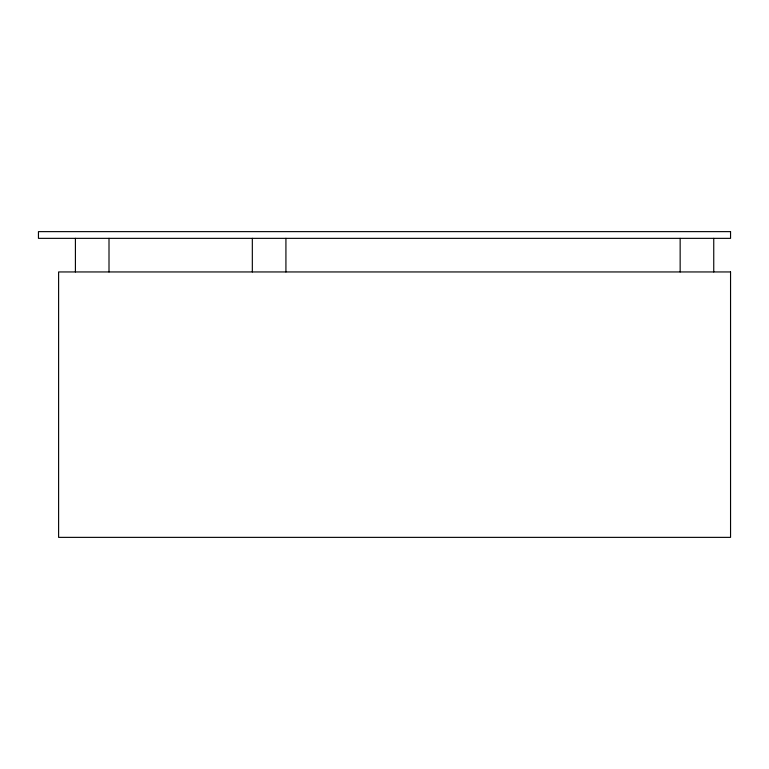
<?xml version="1.0" encoding="UTF-8"?>
<svg xmlns="http://www.w3.org/2000/svg" width="769" height="769" viewBox="0 0 769 769"><rect width="100%" height="100%" fill="white"/><g stroke="black" fill="none" stroke-linecap="round" stroke-linejoin="round"><path stroke-width="1.15" d="M713.747 238.352L713.747 271.947M680.152 238.352L680.152 271.947M285.924 238.352L285.924 271.947M252.328 238.352L252.328 271.947M109.006 238.352L109.006 271.947M75.41 238.352L75.41 271.947M730.55 231.632L38.45 231.632L38.45 238.352L730.55 238.352L730.55 231.632M730.55 271.947L58.607 271.947L58.607 537.368L730.55 537.368L730.55 271.947"/></g></svg>
